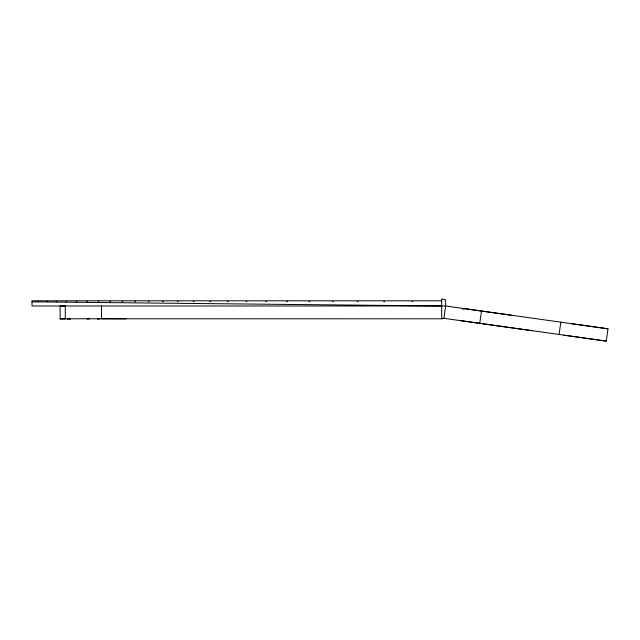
<?xml version="1.0" encoding="UTF-8"?>
<svg xmlns="http://www.w3.org/2000/svg" width="640" height="640" viewBox="0 0 640 640"><rect width="100%" height="100%" fill="white"/><g stroke="black" fill="none" stroke-linecap="round" stroke-linejoin="round"><path stroke-width="0.96" d="M441.688 318.8L441.688 298.888L445.624 299.848L445.624 305.984L443.896 318.28L441.688 318.8L60.12 318.784L60.12 306L65.296 305.976L65.296 318.76L60.12 318.784L65.296 318.76M443.896 318.312L532.176 330.728M460.976 320.672L479.752 323.296L481.48 311L608 328.816L606.272 341.112L563.92 335.192M559.096 334.456L560.824 322.16M463.104 308.456L462.432 309.032L462.432 308.36M67.84 318.8L67.424 318.8L68.52 318.768L67.472 318.8L67.952 318.768M69.736 318.768L70.216 318.8L69.168 318.768L70.264 318.8L69.848 318.8M441.688 300.808L412.656 300.808L412.656 301.632L412.016 301.632L412.016 300.808L384.416 300.808L384.416 301.632L383.776 301.632L383.776 300.808L358.008 300.808L358.008 301.632L357.368 301.632L357.368 300.808L333.112 300.808L333.112 301.632L332.472 301.632L332.472 300.808L309.608 300.808L309.608 301.632L308.96 301.632L308.96 300.808L287.416 300.808L287.416 301.632L286.776 301.632L286.776 300.808L266.496 300.808L266.496 301.632L265.856 301.632L265.856 300.808L246.776 300.808L246.776 301.632L246.136 301.632L246.136 300.808L228.152 300.808L228.152 301.632L227.504 301.632L227.504 300.808L210.56 300.808L210.56 301.632L209.912 301.632L209.912 300.808L193.92 300.808L193.92 301.632L193.28 301.632L193.28 300.808L178.152 300.808L178.152 301.632L177.504 301.632L177.504 300.808L163.208 300.808L163.208 301.632L162.568 301.632L162.568 300.808L149.008 300.808L149.008 301.632L148.368 301.632L148.368 300.808L135.52 300.808L135.52 301.632L134.872 301.632L134.872 300.808L122.688 300.808L122.688 301.632L122.048 301.632L122.048 300.808L110.456 300.808L110.456 301.632L109.816 301.632L109.816 300.808L98.784 300.808L98.784 301.632L98.144 301.632L98.144 300.808L87.632 300.808L87.632 301.632L86.984 301.632L86.984 300.808L76.952 300.808L76.952 301.632L76.304 301.632L76.304 300.808L66.704 300.808L66.704 301.632L66.064 301.632L66.064 300.808L56.872 300.808L56.872 301.632L56.232 301.632L56.232 300.808L47.416 300.808L47.416 301.632L46.776 301.632L46.776 300.808L38.312 300.808L38.312 301.632L37.672 301.632L37.672 300.808L32 300.808L32 305.984L445.624 305.984L512.44 315.416M126.048 318.808L101.504 318.76L101.504 305.976M32 301.84L441.688 305.984M481.48 311L465.848 308.816M570.512 323.52L608 328.816M479.752 323.296L606.272 341.112M463.728 308.544L463.104 309.032L465.024 308.728L463.728 308.544M87.16 318.768L88.032 318.768L87.16 318.768M89.584 318.768L88.672 318.768L89.584 318.768M97.36 318.8L98.184 318.8L97.36 318.8M99.648 318.8L98.784 318.8L99.648 318.8"/></g></svg>
